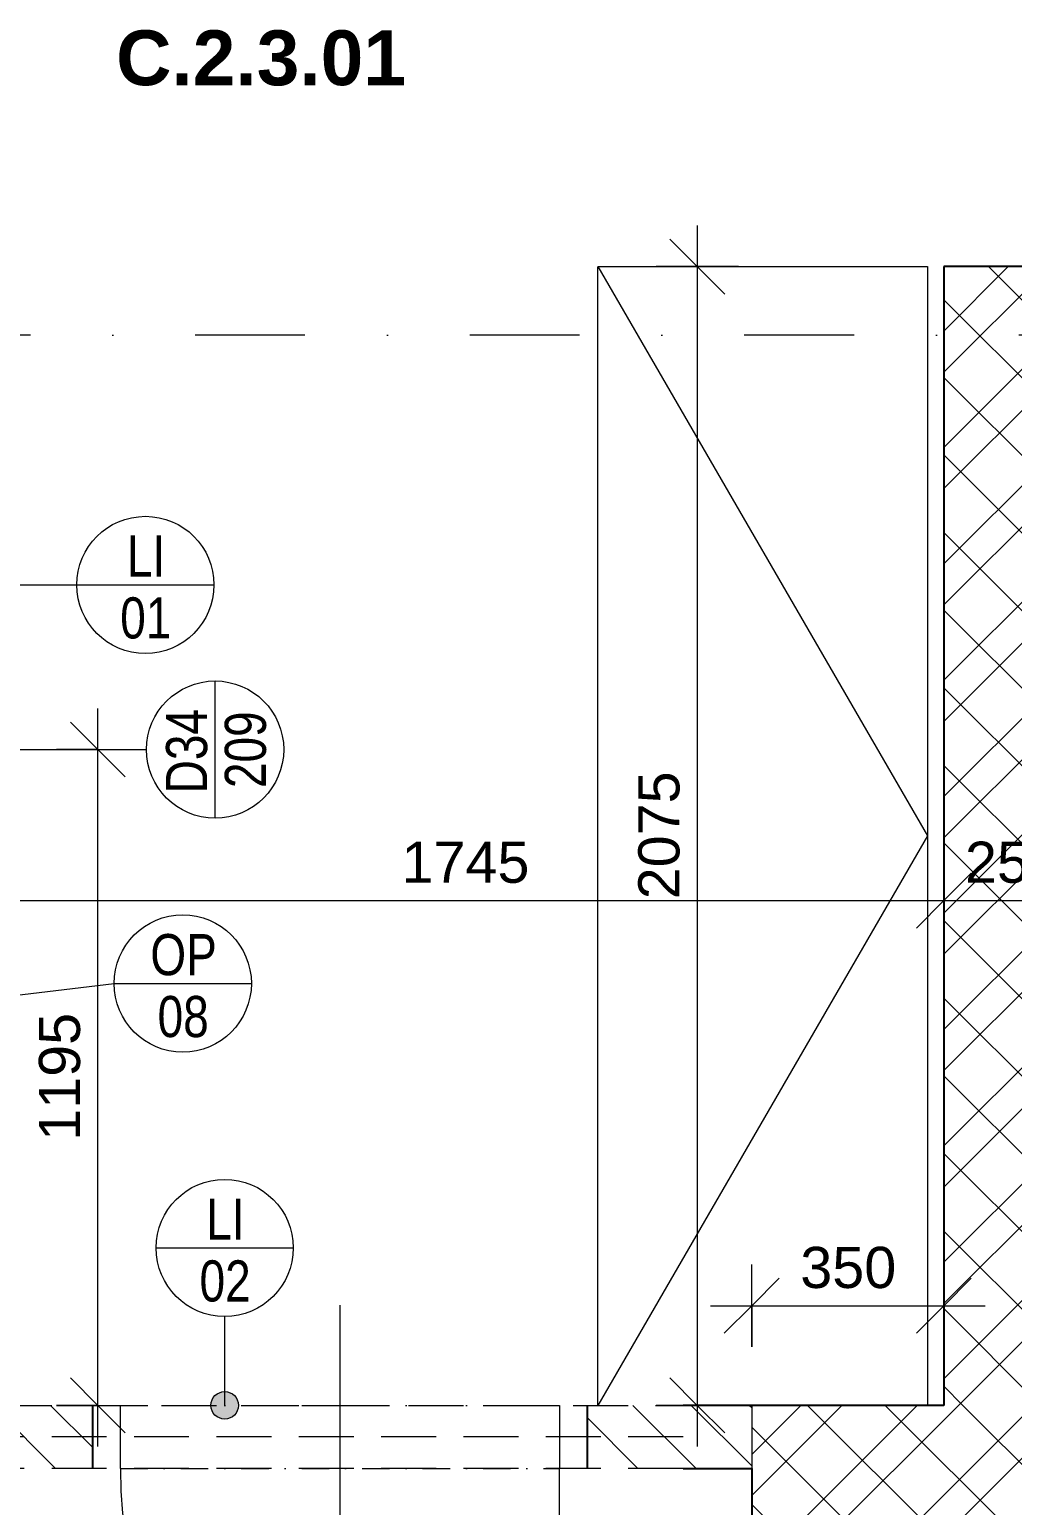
# Model space of a CAD drawing. Header units: millimetres. Extents: x -47720 to -5768, y -7799 to 13087.
# Drawn here: x -42140 to -40350, y -2734 to -45 of the extents above; entities that cross this region are included whole.
import ezdxf

# ---------------------------------------------------------------- set-up
doc = ezdxf.new("R2010")
doc.units = ezdxf.units.MM
for name, pattern in [('HA_Dash_3mm-S1mm', [150, 100, -50]), ('HA_DashDot_10mm-S3mm', [500, 200, -150, 0, -150]), ('HA_DashDot_2_2mm-S0_6mm', [110, 50, -30, 0, -30])]:
    doc.linetypes.add(name, pattern=pattern)
for name, color, linetype, lineweight in [('A-____-____-DIMS', 9, 'Continuous', 5), ('A-____-____-DIMS-50', 9, 'Continuous', 5), ('A-AREA-____-IDEN', 9, 'Continuous', 9), ('A-DOOR-____-IDEN', 9, 'Continuous', 9), ('A-DOOR-____-MCUT', 9, 'HA_DashDot_2_2mm-S0_6mm', 9), ('A-DOOR-____-OTLN', 9, 'Continuous', 9), ('A-DOOR-FRAM-MCUT', 9, 'Continuous', 9), ('A-GENM-____-HDLN', 9, 'HA_Dash_3mm-S1mm', 9), ('A-GENM-____-IDEN', 9, 'Continuous', 9), ('A-GENM-____-OTLN', 9, 'Continuous', 9), ('A-WALL-____-MCUT', 9, 'Continuous', 25), ('A-WALL-____-PATT', 9, 'Continuous', 25), ('I-FURN-____-OTLN', 9, 'Continuous', 9), ('I-WALL-____-MCUT', 9, 'Continuous', 25), ('S-GRID-____-OTLN', 9, 'Continuous', 5)]:
    doc.layers.add(name, color=color, linetype=linetype, lineweight=lineweight)
doc.styles.add('Arial_1', font='arial.ttf', dxfattribs={"height": 75})
doc.styles.add('Arial_2', font='arial.ttf', dxfattribs={"width": 0.8, "height": 75})
doc.styles.add('Arial_B', font='arialbd.ttf', dxfattribs={"height": 100})
doc.dimstyles.new('Inner_Dimensions', dxfattribs={"dimscale": 304.8, "dimtxt": 76.519455, "dimasz": 0.328084, "dimexe": 0.246063, "dimexo": 0.0625, "dimgap": 0.032808, "dimtad": 1, "dimdec": 0, "dimzin": 0, "dimdsep": 46, "dimtxsty": 'Arial_1', "dimblk1": 'OBLIQUE', "dimblk2": 'OBLIQUE', "dimsah": 1, "dimcen": 0.09, "dimdle": 0.246063, "dimazin": 0, "dimtfac": 1, "dimtdec": 4, "dimtix": 1, "dimtmove": 0, "dimatfit": 3, "dimfxl": 0.246063, "dimfxlon": 1, "dimtvp": 1, "dimtolj": 1, "dimtzin": 0, "dimlwd": 9, "dimlwe": 9, "dimarcsym": 2})
pattern_1 = [(45, (0, 0), (-106.066, 106.066), []), (45, (75, 0), (-106.066, 106.066), []), (315, (0, 0), (70.71068, 70.71068), [])]

# ---------------------------------------------------------------- blocks, each defined once
blk = doc.blocks.new('NAB_Šatní_skříň_ADNS - 600x2000xšířka-1489434-DPS_2NP-C')
at = {"layer": 'I-FURN-____-OTLN'}
for p, q in [((0, -600), (1037.5, 0)), ((0, 0), (1037.4, 0)), ((0, -600), (0, 0)), ((1037.5, 0), (2075, -600)), ((1037.6, 0), (2075, 0)), ((2074.9, -600), (0.1, -600))]:
    blk.add_line(p, q, dxfattribs=at)
blk = doc.blocks.new('HA_DR_Single_Swing_Solid - In_BJ_800x2100-2040331-DPS_2NP-C')
at = {"layer": 'A-DOOR-____-MCUT'}
for p, q in [((-400, 57.5), (400, 57.5)), ((-400, -57.5), (400, -57.5))]:
    blk.add_line(p, q, dxfattribs=at)
at = {"layer": 'A-DOOR-____-OTLN', "lineweight": 5}
blk.add_line((400, -857.5), (400, -57.5), dxfattribs=at)
blk.add_arc((400, -57.5), 800, 180, 270, dxfattribs=at)
at = {"layer": 'A-DOOR-FRAM-MCUT'}
for p, q in [((-400, -57.5), (-400, 57.5)), ((400, 57.5), (400, -57.5))]:
    blk.add_line(p, q, dxfattribs=at)
blk = doc.blocks.new('TB_Porotherm KP11_5_1250mm - TB_Porotherm KP11_5_1250mm-1870064-DPS_2NP-C')
at = {"layer": 'A-GENM-____-HDLN'}
for p, q in [((-625, 57.5), (625, 57.5)), ((-625, 0), (625, 0)), ((625, -57.5), (-625, -57.5))]:
    blk.add_line(p, q, dxfattribs=at)
blk = doc.blocks.new('HA_TAG_Door_TypeMark_wDimensions - Scale50_Right with Bouble-921060-DPS_2NP-C')
at = {"layer": 'A-DOOR-____-IDEN'}
for p, q in [((0, 5), (0, -19.5)), ((-2.5, -22), (2.5, -22))]:
    blk.add_line(p, q, dxfattribs=at)
blk.add_circle((0, -22), 2.5, dxfattribs=at)
blk = doc.blocks.new('DIMBLOCK114-DPS_2NP-C')
at = {"layer": 'A-____-____-DIMS-50', "lineweight": 9}
for p, q in [((-42219.9, -1557), (-42219.9, -1707)), ((-42219.9, -1632), (-42219.9, -1557)), ((-40474.9, -1557), (-40474.9, -1707)), ((-40474.9, -1632), (-40474.9, -1557)), ((-42219.9, -1632), (-42169.9, -1582)), ((-40474.9, -1632), (-40424.9, -1582)), ((-42219.9, -1632), (-42269.9, -1682)), ((-42219.9, -1632), (-40474.9, -1632)), ((-40474.9, -1632), (-40524.9, -1682))]:
    blk.add_line(p, q, dxfattribs=at)
at = {"layer": 'A-____-____-DIMS-50', "color": 0, "lineweight": 9, "insert": (-41462.8, -1524.6), "char_height": 75, "width": 276.883, "attachment_point": 1, "line_spacing_factor": 0.941778, "style": 'Arial_1'}
blk.add_mtext('1745', dxfattribs=at)
blk = doc.blocks.new('_Oblique')
at = {"color": 0, "linetype": 'ByBlock', "lineweight": -2}
blk.add_line((-0.5, -0.5), (0.5, 0.5), dxfattribs=at)
blk = doc.blocks.new('DIMBLOCK115-DPS_2NP-C')
at = {"layer": 'A-____-____-DIMS-50', "lineweight": 9}
for p, q in [((-40474.9, -1557), (-40474.9, -1707)), ((-40474.9, -1632), (-40474.9, -1557)), ((-40224.9, -1557), (-40224.9, -1707)), ((-40224.9, -1632), (-40224.9, -1557)), ((-40474.9, -1632), (-40424.9, -1582)), ((-40224.9, -1632), (-40174.9, -1582)), ((-40474.9, -1632), (-40524.9, -1682)), ((-40474.9, -1632), (-40224.9, -1632)), ((-40224.9, -1632), (-40274.9, -1682))]:
    blk.add_line(p, q, dxfattribs=at)
at = {"layer": 'A-____-____-DIMS-50', "color": 0, "lineweight": 9, "insert": (-40436.4, -1524.6), "char_height": 75, "width": 207.662, "attachment_point": 1, "line_spacing_factor": 0.941778, "style": 'Arial_1'}
blk.add_mtext('250', dxfattribs=at)
blk = doc.blocks.new('DIMBLOCK162-DPS_2NP-C')
at = {"layer": 'A-____-____-DIMS-50', "lineweight": 9}
for p, q in [((-40824.9, -2445.3), (-40824.9, -2295.3)), ((-40474.9, -2295.3), (-40474.9, -2445.3)), ((-40474.9, -2370.3), (-40474.9, -2295.3)), ((-40824.9, -2370.3), (-40774.9, -2320.3)), ((-40474.9, -2370.3), (-40424.9, -2320.3)), ((-40899.9, -2370.3), (-40399.9, -2370.3)), ((-40824.9, -2370.3), (-40874.9, -2420.3)), ((-40824.9, -2370.3), (-40824.9, -2445.3)), ((-40474.9, -2370.3), (-40524.9, -2420.3))]:
    blk.add_line(p, q, dxfattribs=at)
at = {"layer": 'A-____-____-DIMS-50', "color": 0, "lineweight": 9, "insert": (-40736.4, -2263), "char_height": 75, "width": 207.662, "attachment_point": 1, "line_spacing_factor": 0.941778, "style": 'Arial_1'}
blk.add_mtext('350', dxfattribs=at)
blk = doc.blocks.new('DIMBLOCK163-DPS_2NP-C')
at = {"layer": 'A-____-____-DIMS-50', "lineweight": 9}
for p, q in [((-40924.1, -401.8), (-40924.1, -2626.8)), ((-40924.1, -476.8), (-40974.1, -426.8)), ((-40849.1, -476.8), (-40999.1, -476.8)), ((-40924.1, -476.8), (-40874.1, -526.8)), ((-40924.1, -476.8), (-40849.1, -476.8)), ((-40924.1, -2551.8), (-40974.1, -2501.8)), ((-40849.1, -2551.8), (-40999.1, -2551.8)), ((-40924.1, -2551.8), (-40874.1, -2601.8)), ((-40924.1, -2551.8), (-40849.1, -2551.8))]:
    blk.add_line(p, q, dxfattribs=at)
at = {"layer": 'A-____-____-DIMS-50', "color": 0, "lineweight": 9, "insert": (-41031.5, -1629.7), "char_height": 75, "width": 276.883, "attachment_point": 1, "rotation": 90, "line_spacing_factor": 0.941778, "style": 'Arial_1'}
blk.add_mtext('2075', dxfattribs=at)
blk = doc.blocks.new('DIMBLOCK167-DPS_2NP-C')
at = {"layer": 'A-____-____-DIMS-50', "lineweight": 9}
for p, q in [((-42016, -2626.8), (-42016, -1281.8)), ((-42016, -1356.8), (-42066, -1306.8)), ((-42091, -1356.8), (-41941, -1356.8)), ((-42016, -1356.8), (-42091, -1356.8)), ((-42016, -1356.8), (-41966, -1406.8)), ((-42016, -2551.8), (-42066, -2501.8)), ((-42091, -2551.8), (-41941, -2551.8)), ((-42016, -2551.8), (-42091, -2551.8)), ((-42016, -2551.8), (-41966, -2601.8))]:
    blk.add_line(p, q, dxfattribs=at)
at = {"layer": 'A-____-____-DIMS-50', "color": 0, "lineweight": 9, "insert": (-42123.4, -2069.7), "char_height": 75, "width": 276.883, "attachment_point": 1, "rotation": 90, "line_spacing_factor": 0.941778, "style": 'Arial_1'}
blk.add_mtext('1195', dxfattribs=at)
blk = doc.blocks.new('HA_TAG_GM_Products - Generic-588599-DPS_2NP-C')
at = {"layer": 'A-GENM-____-IDEN'}
blk.add_line((-2.5, 0), (2.5, 0), dxfattribs=at)
blk.add_circle((0, 0), 2.5, dxfattribs=at)

msp = doc.modelspace()

# ---------------------------------------------------------------- hatches: boundary and pattern name
at = {"layer": 'A-GENM-____-IDEN'}
h = msp.add_hatch(color=256, dxfattribs=at)
edge = h.paths.add_edge_path()
edge.add_arc((-41784.9, -2551.8), 25, 0, 360)
at = {"layer": 'A-WALL-____-PATT', "lineweight": 5}
h = msp.add_hatch(dxfattribs=at)
h.set_pattern_fill('FP_2', color=256, style=0, pattern_type=2)
h.set_pattern_definition(pattern_1)
h.paths.add_polyline_path([(-40224.9, -2551.8), (-40224.9, -476.8), (-40474.9, -476.8), (-40474.9, -2551.8)])
h = msp.add_hatch(dxfattribs=at)
h.set_pattern_fill('FP_3', color=256, style=0, pattern_type=2)
h.set_pattern_definition([(135, (0, 0), (-53.03301, -53.03301), [])])
h.paths.add_polyline_path([(-40824.9, -2666.8), (-40824.9, -2551.8), (-41124.9, -2551.8), (-41124.9, -2666.8)])
h.paths.add_polyline_path([(-42024.9, -2666.8), (-42024.9, -2551.8), (-42219.9, -2551.8), (-42219.9, -2666.8)])
h = msp.add_hatch(dxfattribs=at)
h.set_pattern_fill('FP_2', color=256, style=0, pattern_type=2)
h.set_pattern_definition(pattern_1)
h.paths.add_polyline_path([(-40224.9, -2801.8), (-40224.9, -2551.8), (-40824.9, -2551.8), (-40824.9, -2801.8), (-40574.9, -2801.8)])

# ---------------------------------------------------------------- linework, layer by layer
at = {"layer": 'A-GENM-____-IDEN'}
for p, q in [((-42219.9, -1056.8), (-42054.4, -1056.8)), ((-42578.2, -1854.1), (-41986.3, -1783.1)), ((-41784.9, -2551.8), (-41784.9, -2390))]:
    msp.add_line(p, q, dxfattribs=at)
msp.add_circle((-41784.9, -2551.8), 25, dxfattribs=at)
at = {"layer": 'A-WALL-____-MCUT', "lineweight": 9}
msp.add_line((-40824.9, -2551.8), (-40824.9, -2666.8), dxfattribs=at)
at = {"layer": 'I-WALL-____-MCUT'}
for p, q in [((-40124.9, -476.8), (-40474.9, -476.8)), ((-40474.9, -476.8), (-40474.9, -2551.8)), ((-42024.9, -2666.8), (-42024.9, -2551.8)), ((-41124.9, -2551.8), (-41124.9, -2666.8)), ((-40474.9, -2551.8), (-40949.9, -2551.8)), ((-40949.9, -2666.8), (-40824.9, -2666.8)), ((-40824.9, -2666.8), (-40824.9, -5301.8))]:
    msp.add_line(p, q, dxfattribs=at)
at = {"layer": 'S-GRID-____-OTLN', "linetype": 'HA_DashDot_10mm-S3mm', "lineweight": 9}
msp.add_line((-22634.8, -601.8), (-46120.1, -601.8), dxfattribs=at)

# ---------------------------------------------------------------- block references
at = {"layer": 'A-DOOR-____-IDEN', "xscale": 49.99999999999998, "yscale": 49.99999999999998, "zscale": 49.99999999999998, "rotation": 89.99999999999962}
msp.add_blockref('HA_TAG_Door_TypeMark_wDimensions - Scale50_Right with Bouble-921060-DPS_2NP-C', (-42902.4, -1356.8), dxfattribs=at)
at = {"layer": 'A-DOOR-____-IDEN', "xscale": 49.99999999999998, "yscale": 49.99999999999998, "zscale": 49.99999999999998}
msp.add_blockref('HA_TAG_Door_TypeMark_wDimensions - Scale50_Right with Bouble-921060-DPS_2NP-C', (-41574.9, -2619.3), dxfattribs=at)
at = {"layer": 'A-DOOR-____-OTLN'}
msp.add_blockref('HA_DR_Single_Swing_Solid - In_BJ_800x2100-2040331-DPS_2NP-C', (-41574.9, -2609.3), dxfattribs=at)
at = {"layer": 'A-GENM-____-IDEN', "xscale": 49.99999999999998, "yscale": 49.99999999999998, "zscale": 49.99999999999998}
for p in [(-41929.4, -1056.8), (-41861.3, -1783.1), (-41784.9, -2265)]:
    msp.add_blockref('HA_TAG_GM_Products - Generic-588599-DPS_2NP-C', p, dxfattribs=at)
at = {"layer": 'A-GENM-____-OTLN', "rotation": 180}
msp.add_blockref('TB_Porotherm KP11_5_1250mm - TB_Porotherm KP11_5_1250mm-1870064-DPS_2NP-C', (-41574.9, -2609.3), dxfattribs=at)
at = {"layer": 'I-FURN-____-OTLN', "rotation": 269.9999999999997}
msp.add_blockref('NAB_Šatní_skříň_ADNS - 600x2000xšířka-1489434-DPS_2NP-C', (-40504.9, -476.8), dxfattribs=at)

# ---------------------------------------------------------------- texts
at = {"layer": 'A-AREA-____-IDEN', "lineweight": 5, "insert": (-41982.7, -46.2), "char_height": 100, "width": 653.375, "attachment_point": 1, "style": 'Arial_B'}
msp.add_mtext('C.2.3.01', dxfattribs=at)
at = {"layer": 'A-DOOR-____-IDEN', "lineweight": 5, "char_height": 75, "attachment_point": 1, "rotation": 90, "style": 'Arial_2'}
for s, insert, width in [('D34', (-41891.8, -1436.6), 189.198), ('209', (-41784.7, -1427), 173.164)]:
    msp.add_mtext(s, dxfattribs=dict(at, insert=insert, width=width))
at = {"layer": 'A-GENM-____-IDEN', "lineweight": 5, "char_height": 75, "attachment_point": 1, "style": 'Arial_2'}
for s, insert, width in [('LI', (-41963.2, -966.7), 86.582), ('01', (-41975.2, -1079.4), 115.443), ('OP', (-41920.3, -1693), 147.51), ('08', (-41907.1, -1805.8), 115.443), ('LI', (-41818.7, -2174.9), 86.582), ('02', (-41830.7, -2287.6), 115.443)]:
    msp.add_mtext(s, dxfattribs=dict(at, insert=insert, width=width))

# ---------------------------------------------------------------- dimensions: what is measured, and where the dimension line sits
at = {"layer": 'A-____-____-DIMS', "lineweight": 9}
for base, p1, p2, override, picture, middle in [((-40924.1, -2551.8), (-40849.1, -476.8), (-40849.1, -2551.8), {"dimpost": '<>', "dimfxl": 2075}, 'DIMBLOCK163-DPS_2NP-C', (-40972.4, -1514.3)), ((-42016, -1356.8), (-42091, -2551.8), (-42091, -1356.8), {"dimpost": '<>', "dimfxl": 1195}, 'DIMBLOCK167-DPS_2NP-C', (-42064.3, -1954.3))]:
    dim = msp.add_linear_dim(base=base, p1=p1, p2=p2, angle=90, dimstyle='Inner_Dimensions', override=override, dxfattribs=at)
    dim.commit()
    dim.dimension.update_dxf_attribs({"geometry": picture, "text_midpoint": middle})
for base, p1, p2, override, picture, middle in [((-40474.9, -1632), (-42219.9, -1557), (-40474.9, -1557), {"dimpost": '<>', "dimfxl": 1745}, 'DIMBLOCK114-DPS_2NP-C', (-41347.4, -1583.7)), ((-40224.9, -1632), (-40474.9, -1557), (-40224.9, -1557), {"dimpost": '<>', "dimfxl": 250}, 'DIMBLOCK115-DPS_2NP-C', (-40349.9, -1583.7)), ((-40474.9, -2370.3), (-40824.9, -2445.3), (-40474.9, -2295.3), {"dimpost": '<>', "dimfxl": 380.788655}, 'DIMBLOCK162-DPS_2NP-C', (-40649.9, -2322))]:
    dim = msp.add_linear_dim(base=base, p1=p1, p2=p2, dimstyle='Inner_Dimensions', override=override, dxfattribs=at)
    dim.commit()
    dim.dimension.update_dxf_attribs({"geometry": picture, "text_midpoint": middle})

doc.saveas('drawing.dxf')
